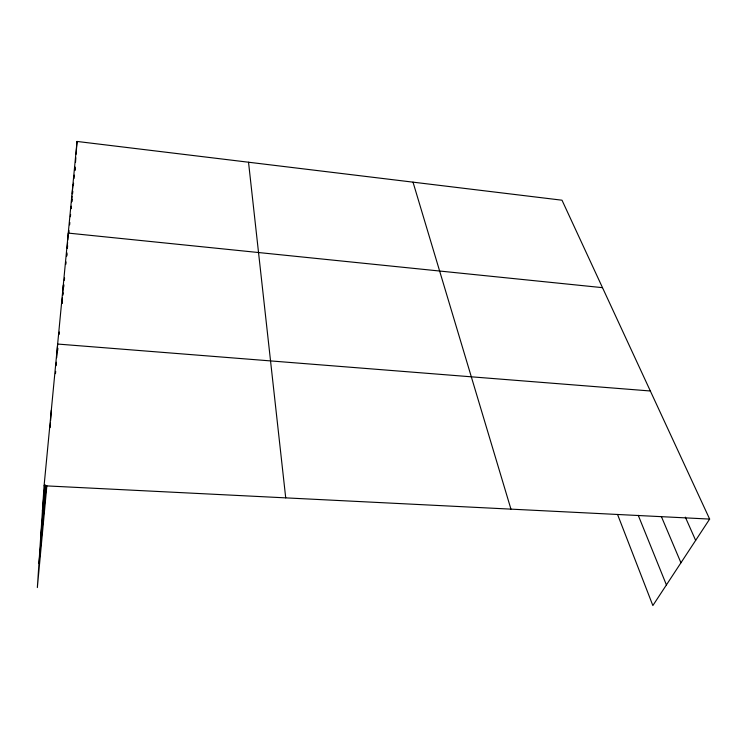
<?xml version="1.0" encoding="UTF-8"?>
<svg xmlns="http://www.w3.org/2000/svg" width="747" height="747" viewBox="0 0 747 747"><rect width="100%" height="100%" fill="white"/><g stroke="black" fill="none" stroke-linecap="round" stroke-linejoin="round"><path stroke-width="1.12" d="M617.545 514.45L652.859 605.556L709.65 519.081L562.005 200.205L77.034 141.444L44.082 485.774L37.35 587.572L46.856 485.755M50.133 427.527L50.451 422.942M50.609 420.645L51.31 410.318M56.146 365.647L56.389 362.239M56.697 357.692L57.65 344.05L650.348 390.989M62.001 303.329L62.393 297.717M62.627 294.355L63.262 285.391M66.866 252.719L66.614 256.184L66.866 253.859M67.193 248.107L67.603 242.336M67.772 240.02L68.266 233.101L602.502 287.66M71.329 206.34L71.17 208.609L71.385 206.293M71.656 201.821L72.067 196.162M72.226 193.893L72.879 184.845M74.933 170.288L75.092 168.056M75.512 162.379L75.849 157.72M76.101 154.237L77.034 141.444M40.665 537.523L45.604 485.233M38.947 563.49L46.239 485.737M42.411 511.088L44.913 484.775M55.474 373.649L55.698 371.352M57.668 350.548L57.892 348.233M59.209 334.348L59.433 332.032M62.178 303.179L62.393 300.882M62.935 295.149L63.159 292.861M63.7 287.128L63.915 284.84M64.354 280.256L64.569 277.968M65.876 264.214L66.1 261.926M67.417 248.06L67.641 245.735M68.855 232.971L69.069 230.655M69.62 224.847L69.844 222.531M70.395 216.723L70.62 214.408M71.824 201.671L72.048 199.365M72.59 193.585L72.814 191.279M73.365 185.499L73.579 183.183M74.018 178.561L74.355 175.097M74.793 170.475L75.12 167.011M44.082 485.774L709.65 519.081M685.335 517.139L695.653 540.398M661.412 516.653L680.947 562.78M638.255 515.337L666.408 584.91M413.016 182.156L510.948 509.137M248.527 162.23L285.718 497.866"/></g></svg>
